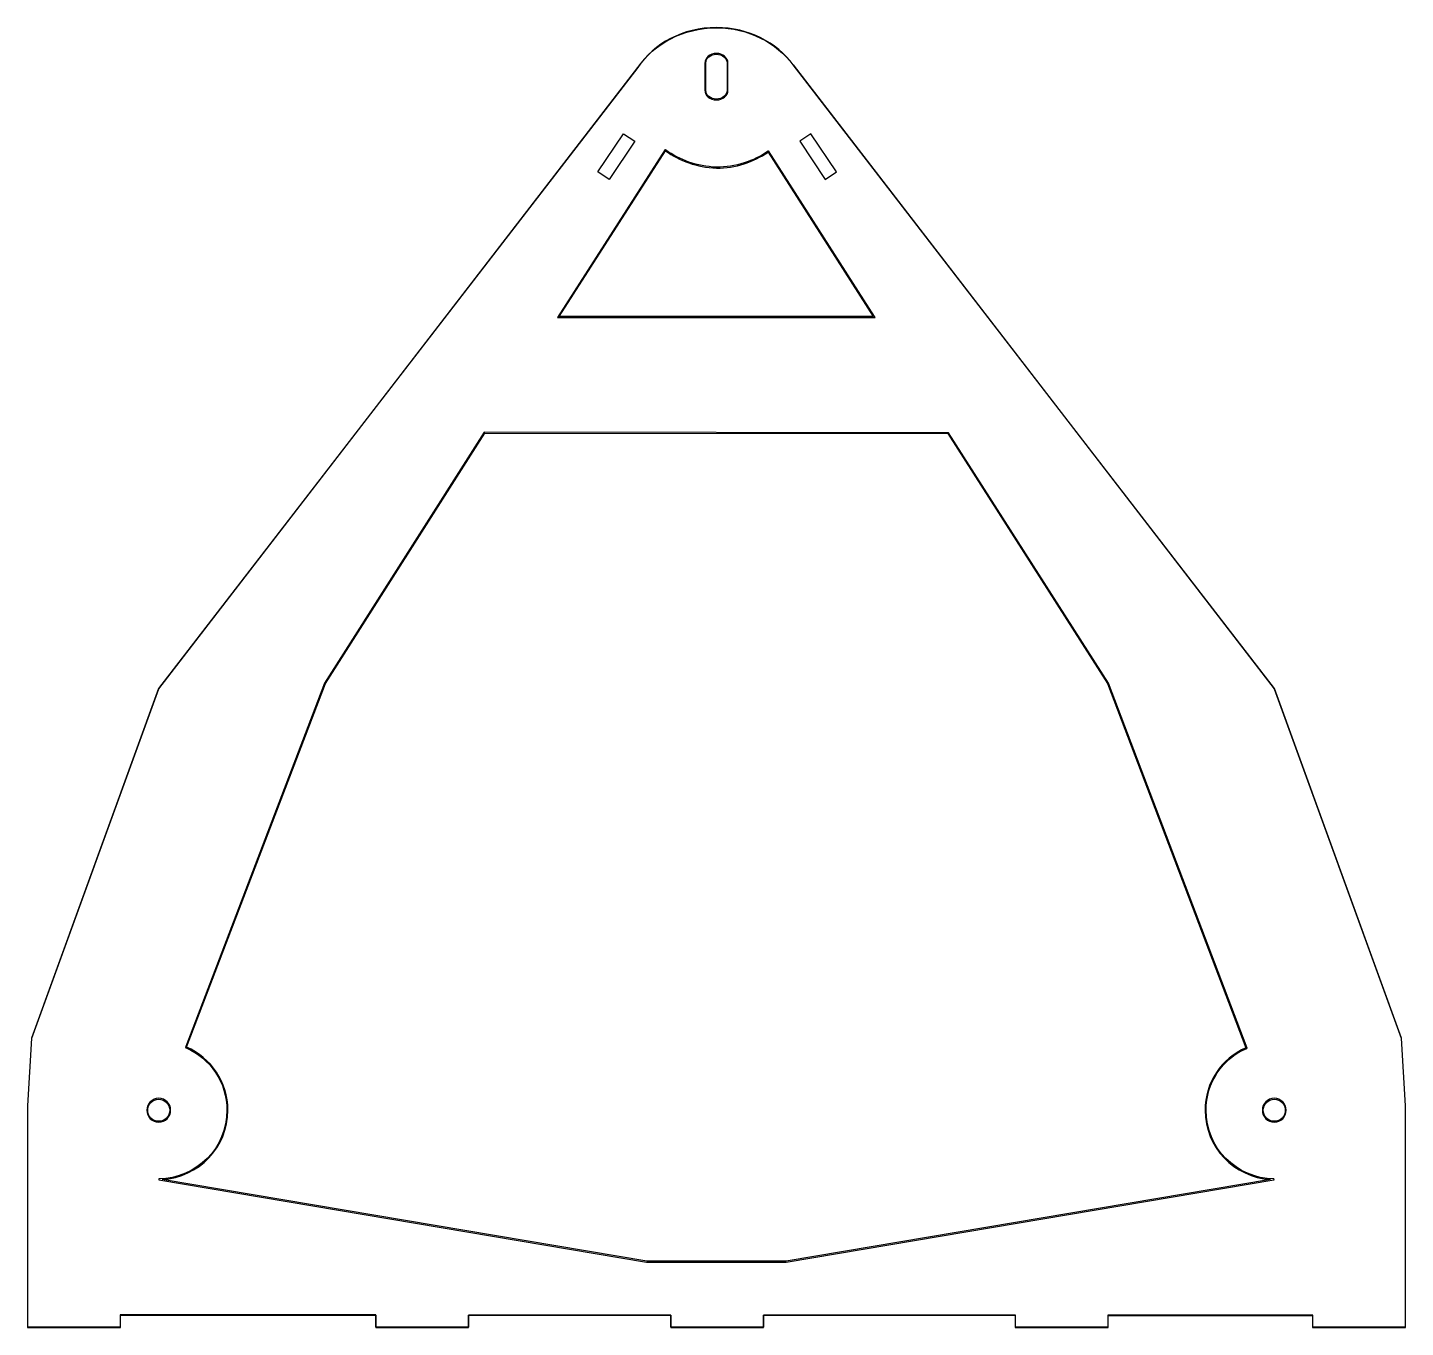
# Model space of a CAD drawing. Extents: x 0 to 296, y 0 to 280.
import ezdxf

# ---------------------------------------------------------------- set-up
doc = ezdxf.new("R2010")
doc.units = 0
doc.layers.add('Support', color=7, linetype='CONTINUOUS')

msp = doc.modelspace()

# ---------------------------------------------------------------- linework, layer by layer
at = {"layer": 'Support', "color": 7}
for p, q in [((148.201285, 279.66318), (148.201285, 279.663049)), ((148.201455, 274.093322), (148.201455, 274.093322)), ((148.201455, 273.926738), (148.201455, 273.926738)), ((131.278295, 271.079823), (28.193113, 137.444222)), ((28.248922, 137.419172), (131.330485, 271.050613)), ((131.330485, 271.050613), (131.331005, 271.051074)), ((145.720985, 272.017542), (145.720985, 266.170735)), ((145.922155, 266.170735), (145.922155, 272.017542)), ((150.480755, 272.017542), (150.480755, 266.170735)), ((150.681925, 266.170735), (150.681925, 272.017542)), ((164.678835, 271.612131), (164.679355, 271.612131)), ((164.679355, 271.612131), (268.192915, 137.419172)), ((164.730515, 271.642862), (164.729995, 271.643329)), ((268.248745, 137.444352), (164.730515, 271.642862)), ((122.723005, 248.587625), (128.203669, 256.832158)), ((130.618734, 255.226711), (125.138071, 246.982178)), ((128.203669, 256.832158), (130.618734, 255.226711)), ((168.529733, 256.832161), (166.114668, 255.226715)), ((166.114668, 255.226715), (171.595331, 246.982182)), ((174.010396, 248.587629), (168.529733, 256.832161)), ((137.189735, 253.421966), (114.008094, 217.291107)), ((114.375372, 217.492277), (137.252235, 253.148529)), ((137.275715, 253.359466), (137.189735, 253.421966)), ((159.428015, 253.144623), (159.342115, 253.084076)), ((159.363655, 252.873138), (181.959355, 217.509857)), ((182.226845, 217.462982), (159.428015, 253.144623)), ((148.197545, 249.416107), (148.199545, 249.416107)), ((148.199545, 249.416107), (148.201545, 249.416107)), ((125.138071, 246.982178), (122.723005, 248.587625)), ((171.595331, 246.982182), (174.010396, 248.587629)), ((114.008094, 217.291107), (182.324505, 217.310638)), ((181.959355, 217.509857), (114.375372, 217.492277)), ((182.324505, 217.310638), (182.226845, 217.462982)), ((98.246376, 192.60556), (63.887001, 138.634862)), ((64.066688, 138.543062), (98.355751, 192.404388)), ((198.134955, 192.498338), (98.246376, 192.60556)), ((98.355751, 192.404388), (198.025675, 192.29892)), ((198.025675, 192.29892), (232.373325, 138.546962)), ((232.549015, 138.642872), (198.134955, 192.498338)), ((28.193113, 137.444222), (0.879018, 62.253922)), ((0.939996, 62.243712), (28.248922, 137.419172)), ((63.887001, 138.634862), (34.047157, 60.431732)), ((34.220985, 60.324312), (64.066688, 138.543062)), ((232.373325, 138.546962), (262.131145, 60.173922)), ((232.555015, 138.634872), (232.549015, 138.642872)), ((262.381195, 60.078222), (232.555015, 138.634872)), ((268.192915, 137.419172), (295.501865, 62.243712)), ((295.562845, 62.254062), (268.248745, 137.444352)), ((0.879018, 62.253922), (0.000002, 47.676222)), ((296.441845, 47.676362), (295.562845, 62.254062)), ((0.060982, 47.674362), (0.939996, 62.243712)), ((34.045207, 60.431732), (33.945598, 60.259862)), ((33.945598, 60.259862), (34.14091, 60.117282)), ((34.047157, 60.431732), (34.045207, 60.431732)), ((34.14091, 60.117282), (34.14872, 60.136782)), ((262.293295, 60.041122), (262.381195, 60.078222)), ((295.501865, 62.243712), (296.380885, 47.674362)), ((0.000002, 47.676222), (0.000002, 2.666532)), ((0.060982, 2.666532), (0.060982, 47.674362)), ((28.220985, 49.293062), (28.220985, 49.293062)), ((28.220985, 49.091892), (28.220985, 49.091892)), ((268.220985, 49.293062), (268.220985, 49.293062)), ((268.220985, 49.091892), (268.220985, 49.091892)), ((296.380885, 47.674362), (296.380885, 2.664252)), ((296.441845, 2.664382), (296.441845, 47.676362)), ((28.240517, 31.974672), (28.224892, 31.775452)), ((28.224892, 31.775452), (133.193645, 14.072332)), ((133.209265, 14.271572), (28.963173, 31.853602)), ((267.424105, 31.849702), (163.193645, 14.271572)), ((163.209265, 14.072332), (268.148715, 31.769592)), ((268.148715, 31.769592), (268.166315, 31.771592)), ((268.166315, 31.771592), (268.150715, 31.968862)), ((133.193645, 14.072332), (163.209265, 14.072332)), ((163.193645, 14.271572), (133.209265, 14.271572)), ((0.06098, 2.666392), (0, 2.666392)), ((0, 2.666392), (0, 0.002072)), ((0, 0.002072), (19.999812, 0.002072)), ((0.000002, 2.666532), (0.060982, 2.666532)), ((0.06098, 0.056782), (0.06098, 2.666392)), ((19.938836, 0.056782), (0.06098, 0.056782)), ((74.959249, 2.680292), (19.938836, 2.691892)), ((19.938836, 2.691892), (19.938836, 0.056782)), ((19.999812, 0.002072), (19.999812, 2.637162)), ((19.999812, 2.637162), (74.898268, 2.625562)), ((74.898268, 2.625562), (74.898268, 0.001982)), ((74.898268, 0.001982), (94.898085, 0.001982)), ((74.959249, 0.056772), (74.959249, 2.680292)), ((94.837106, 0.056772), (74.959249, 0.056772)), ((138.426175, 2.666022), (94.837106, 2.676122)), ((94.837106, 2.676122), (94.837106, 0.056772)), ((94.898085, 0.001982), (94.898085, 2.621322)), ((94.898085, 2.621322), (138.365195, 2.611222)), ((138.365195, 2.611222), (138.365195, 0.000692)), ((138.365195, 0.000692), (158.364495, 0.000692)), ((138.426175, 0.055472), (138.426175, 2.666022)), ((158.303515, 0.055472), (138.426175, 0.055472)), ((212.557055, 2.650742), (158.303515, 2.661842)), ((158.303515, 2.661842), (158.303515, 0.055472)), ((158.364495, 0.000692), (158.364495, 2.607042)), ((158.364495, 2.607042), (212.496075, 2.596042)), ((212.496075, 2.596042), (212.496075, 0.000792)), ((212.496075, 0.000792), (232.495365, 0.000792)), ((212.557055, 0.055512), (212.557055, 2.650742)), ((232.434385, 0.055512), (212.557055, 0.055512)), ((276.503535, 2.636462), (232.434385, 2.646562)), ((232.434385, 2.646562), (232.434385, 0.055512)), ((232.495365, 0.000792), (232.495365, 2.591882)), ((232.495365, 2.591882), (276.442545, 2.581782)), ((276.442545, 2.581782), (276.442545, -0.000008)), ((276.503535, 0.054672), (276.503535, 2.636462)), ((296.380885, 0.054672), (276.503535, 0.054672)), ((296.380885, 2.664252), (296.380885, 2.604952)), ((296.380885, 2.604952), (296.380885, 0.054672)), ((296.441845, 2.604982), (296.441845, 2.664382)), ((296.441845, -0.000008), (296.441845, 2.604982)), ((276.442545, -0.000008), (296.441845, -0.000008))]:
    msp.add_line(p, q, dxfattribs=at)
for points in [[(148.201285, 279.663049), (141.020125, 279.66305), (134.733925, 276.223484), (131.278295, 271.079823)], [(131.331005, 271.051074), (134.775895, 276.178754), (141.041955, 279.608336), (148.201285, 279.608335)], [(164.729995, 271.643329), (161.203155, 276.473266), (155.117025, 279.663179), (148.201285, 279.66318)], [(148.201285, 279.608335), (155.096265, 279.608334), (161.162995, 276.42739), (164.678835, 271.612131)], [(148.201455, 274.093322), (146.829345, 274.093322), (145.720985, 273.166435), (145.720985, 272.017542)], [(145.922155, 272.017542), (145.922155, 273.076814), (146.936845, 273.926737), (148.201455, 273.926738)], [(150.681925, 272.017542), (150.681925, 273.166435), (149.573575, 274.093322), (148.201455, 274.093322)], [(148.201455, 273.926738), (149.466075, 273.926738), (150.480755, 273.076814), (150.480755, 272.017542)], [(145.720985, 266.170735), (145.720985, 265.021843), (146.829345, 264.093322), (148.201455, 264.093322)], [(148.201455, 264.26154), (146.936845, 264.26154), (145.922155, 265.111463), (145.922155, 266.170735)], [(148.201455, 264.093322), (149.573575, 264.093322), (150.681925, 265.021843), (150.681925, 266.170735)], [(150.480755, 266.170735), (150.480755, 265.111463), (149.466075, 264.26154), (148.201455, 264.26154)], [(137.252235, 253.148529), (140.280615, 250.979058), (143.986125, 249.586337), (148.197545, 249.416107)], [(148.205405, 249.615326), (143.993935, 249.785557), (140.289045, 251.176956), (137.275715, 253.359466)], [(148.201545, 249.416107), (152.344075, 249.416108), (156.183565, 250.699153), (159.363655, 252.873138)], [(159.342115, 253.084076), (156.178695, 250.897017), (152.342515, 249.61615), (148.205405, 249.615326)], [(34.14872, 60.136782), (39.298839, 57.855112), (42.906534, 52.725252), (42.906533, 46.728572)], [(43.107704, 46.728602), (43.107705, 52.808732), (39.446552, 58.013412), (34.220985, 60.324312)], [(262.131145, 60.173922), (256.873125, 57.860442), (253.334265, 52.710942), (253.334265, 46.728602)], [(253.535475, 46.728622), (253.535475, 52.665932), (257.056315, 57.777732), (262.293295, 60.041122)], [(28.220985, 49.293062), (26.805896, 49.293062), (25.656532, 48.143692), (25.656532, 46.728602)], [(25.855751, 46.728602), (25.85575, 48.035612), (26.913984, 49.091892), (28.220985, 49.091892)], [(30.785438, 46.728602), (30.785438, 48.143692), (29.636074, 49.293062), (28.220985, 49.293062)], [(28.220985, 49.091892), (29.527986, 49.091892), (30.58622, 48.035612), (30.586219, 46.728602)], [(268.220985, 49.293062), (266.805895, 49.293062), (265.656535, 48.143692), (265.656535, 46.728602)], [(265.855755, 46.728602), (265.855755, 48.035612), (266.913985, 49.091892), (268.220985, 49.091892)], [(270.785435, 46.728602), (270.785435, 48.143692), (269.636075, 49.293052), (268.220985, 49.293062)], [(268.220985, 49.091892), (269.527985, 49.091882), (270.586215, 48.035602), (270.586215, 46.728602)], [(25.656532, 46.728602), (25.656532, 45.313522), (26.805896, 44.164152), (28.220985, 44.164152)], [(28.220985, 44.363372), (26.913984, 44.363372), (25.85575, 45.421602), (25.855751, 46.728602)], [(28.220985, 44.164152), (29.636074, 44.164152), (30.785438, 45.313522), (30.785438, 46.728602)], [(30.586219, 46.728602), (30.58622, 45.421602), (29.527986, 44.363372), (28.220985, 44.363372)], [(42.906533, 46.728572), (42.906532, 38.616352), (36.332969, 32.041692), (28.240517, 31.974672)], [(28.963173, 31.853602), (36.822066, 32.300362), (43.107703, 38.755792), (43.107704, 46.728602)], [(253.334265, 46.728602), (253.334265, 38.758462), (259.615055, 32.305172), (267.424105, 31.849702)], [(268.150715, 31.968862), (260.109455, 32.041062), (253.535475, 38.616402), (253.535475, 46.728622)], [(265.656535, 46.728602), (265.656535, 45.313522), (266.805895, 44.164152), (268.220985, 44.164152)], [(268.220985, 44.363372), (266.913985, 44.363372), (265.855755, 45.421602), (265.855755, 46.728602)], [(268.220985, 44.164152), (269.636075, 44.164162), (270.785435, 45.313522), (270.785435, 46.728602)], [(270.586215, 46.728602), (270.586215, 45.421612), (269.527985, 44.363382), (268.220985, 44.363372)]]:
    msp.add_open_spline(points, degree=3, dxfattribs=at)

doc.saveas('drawing.dxf')
